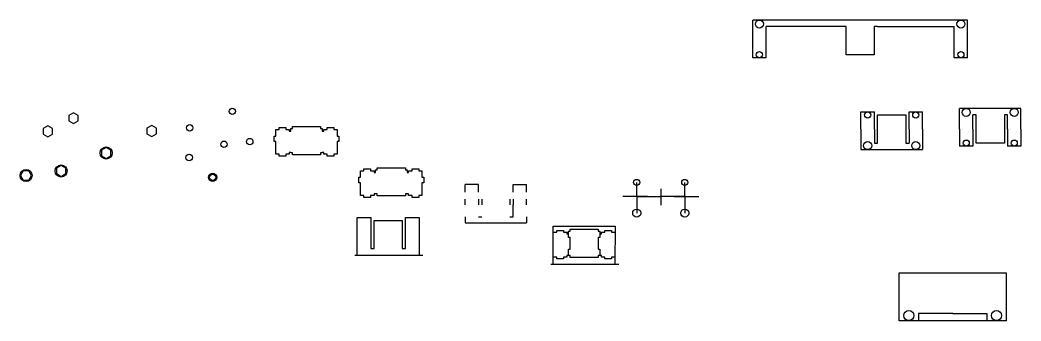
# Model space of a CAD drawing. Extents: x -658 to 1358, y -381 to 599.
# Drawn here: x -657.8 to -160.8, y -76.9 to 72.7 of the extents above; entities that cross this region are included whole.
import ezdxf

# ---------------------------------------------------------------- set-up
doc = ezdxf.new("R2010")
doc.units = 0
doc.header["$MEASUREMENT"] = 0

msp = doc.modelspace()

# ---------------------------------------------------------------- linework, layer by layer
at = {"linetype": 'Continuous'}
for p, q in [((-187.29, 72.65), (-294.02, 72.65)), ((-294.02, 53.9), (-294.02, 72.65)), ((-187.29, 53.9), (-187.29, 72.65)), ((-287.37, 53.9), (-287.37, 69.41)), ((-249.23, 69.41), (-287.37, 69.41)), ((-247.66, 69.41), (-249.23, 69.41)), ((-247.66, 55.41), (-247.66, 69.41)), ((-232.08, 69.41), (-233.66, 69.41)), ((-233.66, 69.41), (-233.66, 55.41)), ((-232.08, 69.41), (-193.95, 69.41)), ((-193.95, 53.9), (-193.95, 69.41)), ((-287.37, 53.9), (-294.02, 53.9)), ((-187.29, 53.9), (-193.95, 53.9)), ((-240.25, 18.47), (-240.25, 26.98)), ((-240.25, 26.98), (-233.59, 26.98)), ((-233.59, 18.47), (-233.59, 26.98)), ((-231.98, 11.47), (-231.98, 25.47)), ((-217.98, 25.47), (-217.98, 11.47)), ((-216.37, 18.47), (-216.37, 26.98)), ((-216.37, 26.98), (-209.72, 26.98)), ((-209.72, 18.47), (-209.72, 26.98)), ((-191.32, 18.47), (-191.32, 28.71)), ((-160.79, 28.71), (-191.32, 28.71)), ((-184.66, 18.47), (-184.66, 25.47)), ((-183.05, 25.47), (-184.66, 25.47)), ((-183.05, 11.47), (-183.05, 25.47)), ((-167.44, 25.47), (-169.05, 25.47)), ((-169.05, 25.47), (-169.05, 11.47)), ((-167.44, 18.47), (-167.44, 25.47)), ((-160.79, 18.47), (-160.79, 28.71)), ((-240.25, 18.47), (-240.25, 8.23)), ((-233.59, 18.47), (-233.59, 11.47)), ((-216.37, 18.47), (-216.37, 11.47)), ((-209.72, 18.47), (-209.72, 8.23)), ((-191.32, 18.47), (-191.32, 9.96)), ((-184.66, 18.47), (-184.66, 9.96)), ((-167.44, 18.47), (-167.44, 9.96)), ((-160.79, 18.47), (-160.79, 9.96)), ((-233.59, 11.47), (-231.98, 11.47)), ((-217.98, 11.47), (-216.37, 11.47)), ((-184.66, 9.96), (-191.32, 9.96)), ((-160.79, 9.96), (-167.44, 9.96)), ((-240.25, 8.23), (-209.72, 8.23)), ((-351.62, -15.06), (-351.62, -8.08)), ((-327.74, -15.06), (-327.74, -8.08)), ((-339.68, -11.28), (-339.68, -19.34)), ((-346.3, -15.06), (-358.56, -15.06)), ((-351.62, -15.06), (-351.62, -23.32)), ((-351.62, -15.06), (-339.68, -15.06)), ((-327.74, -15.06), (-339.68, -15.06)), ((-333.07, -15.06), (-320.8, -15.06)), ((-327.74, -15.06), (-327.74, -23.32)), ((-490.35, -25.46), (-483.6, -25.46)), ((-483.6, -25.46), (-483.6, -40.97)), ((-482.03, -40.97), (-482.03, -26.97)), ((-468.03, -26.97), (-468.03, -40.97)), ((-466.45, -25.46), (-459.65, -25.46)), ((-466.45, -40.97), (-466.45, -25.46)), ((-393.04, -29.85), (-362.34, -29.85)), ((-491.62, -44.22), (-457.75, -44.22)), ((-483.6, -40.97), (-482.03, -40.97)), ((-468.03, -40.97), (-466.45, -40.97)), ((-394.31, -48.61), (-360.43, -48.61)), ((-221.21, -52.93), (-168.21, -52.93)), ((-221.21, -76.93), (-221.21, -52.93)), ((-168.21, -52.93), (-168.21, -76.93)), ((-194.71, -73.19), (-211.71, -73.19)), ((-211.71, -73.19), (-211.71, -76.93)), ((-194.71, -73.19), (-177.71, -73.19)), ((-177.71, -73.19), (-177.71, -76.93)), ((-168.21, -76.93), (-221.21, -76.93))]:
    msp.add_line(p, q, dxfattribs=at)
at = {"color": 0}
for p, q in [((-233.66, 55.41), (-247.66, 55.41)), ((-231.98, 25.47), (-217.98, 25.47)), ((-531.7, 12.2), (-531.7, 15)), ((-531.7, 15), (-530.82, 15)), ((-530.82, 15), (-530.82, 18.23)), ((-530.82, 18.23), (-529.2, 18.23)), ((-529.2, 18.23), (-529.2, 19.15)), ((-529.2, 19.15), (-525.9, 19.15)), ((-525.9, 19.15), (-525.9, 18.23)), ((-525.9, 18.23), (-524.17, 18.23)), ((-524.17, 18.23), (-524.17, 17.43)), ((-524.17, 17.43), (-523.4, 17.43)), ((-523.4, 17.43), (-523.4, 18.7)), ((-523.4, 18.7), (-522.6, 18.7)), ((-522.6, 18.7), (-522.6, 19.7)), ((-522.6, 19.7), (-508.6, 19.7)), ((-508.6, 19.7), (-508.6, 18.7)), ((-508.6, 18.7), (-507.8, 18.7)), ((-507.8, 18.7), (-507.8, 17.43)), ((-507.8, 17.43), (-507.02, 17.43)), ((-507.02, 17.43), (-507.02, 18.23)), ((-507.02, 18.23), (-505.3, 18.23)), ((-505.3, 18.23), (-505.3, 19.15)), ((-505.3, 19.15), (-502, 19.15)), ((-502, 19.15), (-502, 18.23)), ((-502, 18.23), (-500.37, 18.23)), ((-500.37, 18.23), (-500.37, 15)), ((-500.37, 15), (-499.5, 15)), ((-499.5, 15), (-499.5, 12.2)), ((-530.82, 12.2), (-531.7, 12.2)), ((-530.82, 5.93), (-530.82, 12.2)), ((-500.37, 12.2), (-500.37, 5.93)), ((-499.5, 12.2), (-500.37, 12.2)), ((-169.05, 11.47), (-183.05, 11.47)), ((-529.2, 5.93), (-530.82, 5.93)), ((-529.2, 4.95), (-529.2, 5.93)), ((-524.17, 5.93), (-525.9, 5.93)), ((-525.9, 5.93), (-525.9, 4.95)), ((-523.4, 6.73), (-524.17, 6.73)), ((-524.17, 6.73), (-524.17, 5.93)), ((-523.4, 6.7), (-523.4, 6.73)), ((-522.6, 6.7), (-523.4, 6.7)), ((-522.6, 5.7), (-522.6, 6.7)), ((-508.6, 5.7), (-522.6, 5.7)), ((-507.8, 6.7), (-508.6, 6.7)), ((-508.6, 6.7), (-508.6, 5.7)), ((-507.02, 6.73), (-507.8, 6.73)), ((-507.8, 6.73), (-507.8, 6.7)), ((-507.02, 5.93), (-507.02, 6.73)), ((-505.3, 5.93), (-507.02, 5.93)), ((-505.3, 4.95), (-505.3, 5.93)), ((-500.37, 5.93), (-502, 5.93)), ((-502, 5.93), (-502, 4.95)), ((-525.9, 4.95), (-529.2, 4.95)), ((-502, 4.95), (-505.3, 4.95)), ((-488.69, -5.49), (-488.69, -2.26)), ((-488.69, -2.26), (-487.07, -2.26)), ((-487.07, -2.26), (-487.07, -1.34)), ((-487.07, -1.34), (-483.77, -1.34)), ((-483.77, -1.34), (-483.77, -2.26)), ((-483.77, -2.26), (-482.04, -2.26)), ((-482.04, -2.26), (-482.04, -3.06)), ((-482.04, -3.06), (-481.27, -3.06)), ((-481.27, -3.06), (-481.27, -1.79)), ((-481.27, -1.79), (-480.47, -1.79)), ((-480.47, -1.79), (-480.47, -0.79)), ((-480.47, -0.79), (-466.47, -0.79)), ((-466.47, -0.79), (-466.47, -1.79)), ((-466.47, -1.79), (-465.67, -1.79)), ((-465.67, -1.79), (-465.67, -3.06)), ((-465.67, -3.06), (-464.89, -3.06)), ((-464.89, -3.06), (-464.89, -2.26)), ((-464.89, -2.26), (-463.17, -2.26)), ((-463.17, -2.26), (-463.17, -1.34)), ((-463.17, -1.34), (-459.87, -1.34)), ((-459.87, -1.34), (-459.87, -2.26)), ((-459.87, -2.26), (-458.24, -2.26)), ((-458.24, -2.26), (-458.24, -5.49)), ((-489.57, -8.29), (-489.57, -5.49)), ((-489.57, -5.49), (-488.69, -5.49)), ((-488.69, -8.29), (-489.57, -8.29)), ((-488.69, -14.56), (-488.69, -8.29)), ((-458.24, -5.49), (-457.37, -5.49)), ((-458.24, -8.29), (-458.24, -14.56)), ((-457.37, -8.29), (-458.24, -8.29)), ((-457.37, -5.49), (-457.37, -8.29)), ((-487.07, -14.56), (-488.69, -14.56)), ((-487.07, -15.54), (-487.07, -14.56)), ((-482.04, -14.56), (-483.77, -14.56)), ((-483.77, -14.56), (-483.77, -15.54)), ((-481.27, -13.76), (-482.04, -13.76)), ((-482.04, -13.76), (-482.04, -14.56)), ((-481.27, -13.79), (-481.27, -13.76)), ((-480.47, -13.79), (-481.27, -13.79)), ((-480.47, -14.79), (-480.47, -13.79)), ((-466.47, -14.79), (-480.47, -14.79)), ((-465.67, -13.79), (-466.47, -13.79)), ((-466.47, -13.79), (-466.47, -14.79)), ((-464.89, -13.76), (-465.67, -13.76)), ((-465.67, -13.76), (-465.67, -13.79)), ((-464.89, -14.56), (-464.89, -13.76)), ((-463.17, -14.56), (-464.89, -14.56)), ((-463.17, -15.54), (-463.17, -14.56)), ((-458.24, -14.56), (-459.87, -14.56)), ((-459.87, -14.56), (-459.87, -15.54)), ((-483.77, -15.54), (-487.07, -15.54)), ((-459.87, -15.54), (-463.17, -15.54)), ((-490.35, -44.22), (-490.35, -25.46)), ((-483.6, -28.44), (-483.6, -29.24)), ((-482.03, -26.97), (-468.03, -26.97)), ((-459.65, -25.46), (-459.7, -44.22)), ((-393.04, -48.61), (-393.04, -29.85)), ((-392.94, -32.83), (-391.31, -32.83)), ((-391.31, -32.83), (-391.31, -31.91)), ((-391.31, -31.91), (-388.01, -31.91)), ((-388.01, -31.91), (-388.01, -32.83)), ((-388.01, -32.83), (-386.29, -32.83)), ((-386.29, -32.83), (-386.29, -33.63)), ((-386.29, -33.63), (-385.51, -33.63)), ((-385.51, -33.63), (-385.51, -32.36)), ((-385.51, -32.36), (-384.71, -32.36)), ((-385.51, -35.46), (-385.51, -32.36)), ((-384.71, -32.36), (-384.71, -31.36)), ((-384.71, -31.36), (-370.71, -31.36)), ((-370.71, -31.36), (-370.71, -32.36)), ((-370.71, -32.36), (-369.91, -32.36)), ((-369.91, -32.36), (-369.91, -33.63)), ((-369.91, -32.36), (-369.91, -35.46)), ((-369.91, -33.63), (-369.14, -33.63)), ((-369.14, -33.63), (-369.14, -32.83)), ((-369.14, -32.83), (-367.41, -32.83)), ((-367.41, -32.83), (-367.41, -31.91)), ((-367.41, -31.91), (-364.11, -31.91)), ((-364.11, -31.91), (-364.11, -32.83)), ((-364.11, -32.83), (-362.49, -32.83)), ((-362.34, -29.85), (-362.39, -48.61)), ((-384.71, -35.46), (-385.51, -35.46)), ((-384.71, -41.26), (-384.71, -35.46)), ((-369.91, -35.46), (-370.71, -35.46)), ((-370.71, -35.46), (-370.71, -41.26)), ((-385.51, -44.33), (-386.29, -44.33)), ((-386.29, -44.33), (-386.29, -45.13)), ((-385.51, -44.36), (-385.51, -41.26)), ((-385.51, -41.26), (-384.71, -41.26)), ((-385.51, -44.36), (-385.51, -44.33)), ((-384.71, -44.36), (-385.51, -44.36)), ((-384.71, -44.36), (-385.51, -44.36)), ((-384.71, -45.36), (-384.71, -44.36)), ((-370.71, -41.26), (-369.91, -41.26)), ((-369.91, -44.36), (-370.71, -44.36)), ((-370.71, -44.36), (-370.71, -45.36)), ((-370.71, -44.36), (-370.71, -45.36)), ((-369.91, -44.36), (-370.71, -44.36)), ((-369.91, -41.26), (-369.91, -44.36)), ((-369.14, -44.33), (-369.91, -44.33)), ((-369.91, -44.33), (-369.91, -44.36)), ((-369.14, -45.13), (-369.14, -44.33)), ((-391.31, -45.13), (-392.94, -45.13)), ((-391.31, -46.11), (-391.31, -45.13)), ((-388.01, -46.11), (-391.31, -46.11)), ((-386.29, -45.13), (-388.01, -45.13)), ((-388.01, -45.13), (-388.01, -46.11)), ((-370.71, -45.36), (-384.71, -45.36)), ((-367.41, -45.13), (-369.14, -45.13)), ((-367.41, -46.11), (-367.41, -45.13)), ((-364.11, -46.11), (-367.41, -46.11)), ((-362.49, -45.13), (-364.11, -45.13)), ((-364.11, -45.13), (-364.11, -46.11))]:
    msp.add_line(p, q, dxfattribs=at)
for p, q in [((-436.82, -12.95), (-436.82, -9.11)), ((-430.17, -9.11), (-436.82, -9.11)), ((-430.17, -12.95), (-430.17, -9.11)), ((-412.95, -12.95), (-412.95, -9.11)), ((-412.95, -9.11), (-406.29, -9.11)), ((-406.29, -12.95), (-406.29, -9.11)), ((-436.82, -19.15), (-436.82, -16.35)), ((-430.17, -16.35), (-430.17, -19.15)), ((-428.54, -16.35), (-428.54, -19.15)), ((-414.57, -16.35), (-414.57, -19.15)), ((-412.95, -16.35), (-412.95, -19.15)), ((-412.95, -25.24), (-412.95, -19.15)), ((-406.29, -19.15), (-406.29, -16.35)), ((-436.82, -25.24), (-436.82, -28.16)), ((-436.82, -28.16), (-406.29, -28.16)), ((-430.17, -25.24), (-428.54, -25.24)), ((-414.57, -25.24), (-412.95, -25.24)), ((-406.29, -25.24), (-406.29, -28.16))]:
    msp.add_line(p, q)
at = {"linetype": 'Continuous'}
for points in [[(-633.68, 22.51), (-631.34, 21.16), (-629, 22.51), (-629, 25.21), (-631.34, 26.56), (-633.68, 25.21)], [(-646.42, 15.98), (-644.08, 14.63), (-641.74, 15.98), (-641.74, 18.68), (-644.08, 20.03), (-646.42, 18.68)], [(-594.8, 16.14), (-592.46, 14.79), (-590.12, 16.14), (-590.12, 18.84), (-592.46, 20.19), (-594.8, 18.84)], [(-617.37, 5.22), (-615.03, 3.87), (-612.7, 5.22), (-612.7, 7.92), (-615.03, 9.27), (-617.37, 7.92)], [(-639.8, -3.71), (-637.46, -5.06), (-635.12, -3.71), (-635.12, -1.01), (-637.46, 0.34), (-639.8, -1.01)], [(-653.51, -6.95), (-652.16, -4.61), (-653.51, -2.27), (-656.21, -2.27), (-657.56, -4.61), (-656.21, -6.95)]]:
    msp.add_lwpolyline(points, close=True, dxfattribs=at)
for centre, radius in [((-290.7, 70.66), 1.99), ((-190.62, 70.66), 1.99), ((-290.7, 55.42), 1.52), ((-190.62, 55.42), 1.52), ((-552.42, 27.26), 1.6), ((-236.92, 25.46), 1.52), ((-213.04, 25.46), 1.52), ((-187.99, 26.72), 1.99), ((-164.12, 26.72), 1.99), ((-573.59, 19.08), 1.6), ((-556.56, 10.9), 1.6), ((-543.77, 12.22), 1.6), ((-236.92, 10.22), 1.99), ((-213.04, 10.22), 1.99), ((-187.99, 11.48), 1.52), ((-164.12, 11.48), 1.52), ((-615.03, 6.56), 3), ((-573.87, 4.32), 1.6), ((-637.46, -2.38), 3), ((-654.84, -4.61), 3), ((-562.19, -5.53), 2), ((-562.19, -5.53), 1.6), ((-351.62, -8.08), 1.52), ((-327.74, -8.08), 1.52), ((-351.62, -23.32), 1.99), ((-327.74, -23.32), 1.99), ((-216.46, -74.23), 2.5), ((-172.96, -74.25), 2.5)]:
    msp.add_circle(centre, radius, dxfattribs=at)

doc.saveas('drawing.dxf')
